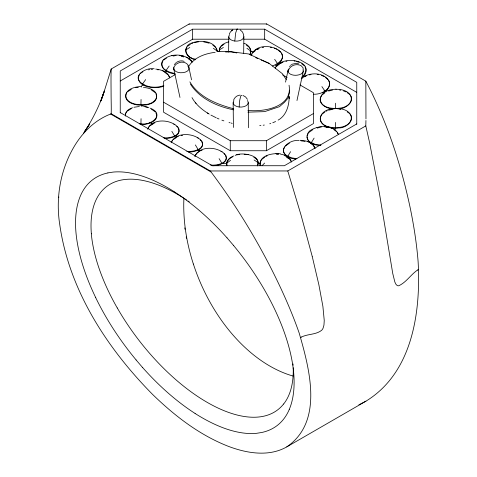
<?xml version="1.0" encoding="UTF-8"?>
<svg xmlns="http://www.w3.org/2000/svg" width="477" height="477" viewBox="0 0 477 477"><rect width="100%" height="100%" fill="white"/><g stroke="black" fill="none" stroke-linecap="round" stroke-linejoin="round"><path stroke-width="0.72" d="M228.62 52.017L228.769 36.771M243.681 53.185L243.854 36.771M365.966 118.892L365.829 81.168L266.703 23.939L189.22 23.957L111.201 69.004L102.078 98.232M141.413 87.07L141.419 86.48C119 87.506 121.808 105.459 142.486 104.69C158.656 105.101 163.015 89.867 144.996 87.595M141.413 106.27L141.419 105.679M365.942 120.502L365.799 125.904L369.466 142.092L379.501 193.757L392.762 273.548L394.849 282.014L395.922 284.262L397.126 285.467A5.301 3.488 -68.5 0 0 398.796 285.747C406.338 282.318 410.84 274.502 417.691 269.952M140.93 104.529L141.061 99.472M139.367 123.811L140.93 123.728L141.061 118.678M289.211 96.306C289.193 105.25 286.552 115.494 278.139 120.121M289.163 98.608L289.223 97.022M111.201 69.004C110.867 77.781 111.075 86.57 111.099 95.352C111.129 100.76 111.332 106.168 111.242 111.582C111.141 112.584 111.588 114.033 110.205 114.206C94.416 120.341 81.949 133.023 73.595 147.512C60.197 170.635 55.594 198.319 59.762 224.661C69.046 290.022 106.997 348.228 152.628 394.461C174.719 415.914 199.744 435.257 228.68 446.454C246.973 453.329 268.927 457.049 286.76 446.895L365.913 401.193C412.599 372.603 420.911 312.03 418.126 261.813C416.677 243.568 413.851 225.448 410.131 207.537C400.811 163.79 386.71 120.812 365.829 81.168M243.449 35.274A7.56 4.365 0 0 1 243.634 37.623A7.554 4.365 0 0 1 234.803 41.058L235.65 33.014L237.021 29.061A8.52 1.371 -83.4 0 1 237.457 29.002L237.677 29.413M235.197 155.424C240.372 151.954 261.956 154.518 257.497 165.459M244.021 43.276C248.499 44.57 253.15 50.306 249.554 54.688M195.194 59.07C185.255 58.23 181.689 45.136 192.893 42.68C201.073 39.764 215.121 41.034 217.297 51.134L213.356 48.272M219.253 51.122C218.752 45.822 224.387 42.978 228.745 41.857M147.673 129.07C152.241 117.712 172.191 119.161 178.684 128.176C181.296 136.219 169.001 138.467 163.283 137.734M171.189 142.647C175.763 131.288 195.707 132.737 202.2 141.752C204.812 149.796 192.517 152.044 186.799 151.31M194.926 156.355C199.493 144.996 219.444 146.445 225.931 155.454C228.549 163.504 216.248 165.746 210.536 165.012M226.861 165.185C225.543 160.707 230.045 157.106 233.855 155.949M303.139 70.089L303.104 67.859L301.321 65.874A8.52 6.821 -19.2 0 0 299.174 64.944C294.375 63.638 288.758 66.691 288.126 71.83M285.538 82.116L288.066 70.346M296.968 100.558L303.241 71.389M188.648 67.203L188.975 65.892C194.741 57.139 205.247 53.531 215.151 52.327M283.505 149.516L284.715 147.041M307.021 135.939L308.231 133.465M147.739 128.927L148.913 126.87M171.255 142.504L172.43 140.447M194.992 156.212L196.166 154.149M104.195 91.006L100.808 101.035L103.992 92.198C99.216 106.144 92.592 119.405 84.507 131.724L89.712 123.996L83.433 133.363M233.563 100.212C234.469 97.421 237.123 95.281 240.068 95.108M189.059 24.381L189.22 23.957M251.105 55.296C259.422 35.525 301.601 53.674 272.433 66.029M229.288 33.956L230.516 31.804L232.871 29.807M251.123 55.618L252.071 53.889M250.079 54.438C251.123 52.53 251.129 49.972 249.715 48.249M257.508 165.913C259.548 162.663 257.085 158.483 253.812 157.285M275.235 67.961C280.911 54.444 317.294 60.299 302.424 76.773M297.368 140.554C289.39 139.839 276.547 150.207 287.834 156.17L290.594 151.68M338.479 134.675C334.496 124.64 319.912 125.129 311.696 129.637C306.151 132.022 305.131 140.393 311.35 142.593L314.11 138.103M174.343 64.651L174.695 64.115M275.253 68.384L275.807 67.585M154.208 68.801C145.718 67.042 130.579 76.523 142.617 83.874L145.664 79.587M192.201 61.497C185.35 53.996 172.585 52.905 164.464 58.904C159.89 61.646 161.584 68.539 166.133 70.298L169.18 66.011M289.563 66.601L289.962 66.07M321.313 96.032C316.442 103.652 327.574 109.352 334.043 108.917M321.313 115.237C316.096 124.891 331.396 129.857 338.706 127.896C346.964 128.593 357.857 117.551 347.22 111.952M261.181 160.326L259.971 162.848L260.126 165.537M186.924 47.247C182.691 52.983 189.983 58.582 195.165 59.828M220.481 47.241L219.545 48.755L219.235 51.564M139.415 74.555C133.84 87.094 156.098 89.95 163.796 86.015M162.931 60.978C158.203 68.247 169.031 73.81 175.166 73.869M126.614 92.878C119.172 108.667 162.442 109.764 155.872 93.629M126.614 112.077L125.678 113.466L125.379 116.066M252.744 52.816L255.571 50.496M276.475 66.506L279.301 64.192M321.993 95.018L324.819 92.914M321.993 114.224L324.819 112.113M261.861 159.324L264.693 157.249M285.389 146.045L289.366 143.189M308.905 132.469L312.882 129.613M262.01 165.692L264.634 163.056M187.616 46.269L190.436 44.313M221.179 46.263L223.999 44.307M175.142 63.584L175.84 62.904M140.113 73.613L142.921 71.753M163.629 60.03L166.437 58.176M127.305 91.948L131.294 89.414M127.305 111.153L131.294 108.619M302.448 77.191C305.59 74.99 307.48 70.298 305.036 66.917M290.541 65.409L291.513 64.586M301.726 77.966C309.49 72.158 323.489 71.944 329.029 80.857C332.016 89.485 320.699 94.726 313.616 94.213M149.605 126.011L152.413 124.408M173.121 139.588L175.93 137.984M196.852 153.29L198.611 152.056M232.239 30.2L231.536 30.737M226.593 163.241L230.534 160.367M232.603 156.891C229.407 158.394 225.651 161.56 226.873 165.531M176.401 62.463C178.595 60.931 181.636 60.335 184.158 61.366M185.648 50.043L189.798 47.461M219.211 50.037L223.361 47.456M286.76 446.895C323.877 421.525 309.513 369.001 299.186 333.083C293.731 317.384 287.261 302.048 280.214 286.999C260.955 246.066 237.498 207.096 210.297 170.963L111.171 113.735M356.754 124.3L356.754 82.342L264.669 29.18L192.636 29.18L120.246 70.972L120.246 112.93M120.246 80.995L192.636 39.203L229.026 39.203M141.359 86.045L143.941 84.554M164.595 72.629L167.177 71.139M188.475 58.844L191.056 57.353M175.16 74.645L163.569 81.334L163.569 112.22L230.278 150.738L266.416 150.738L313.431 123.591L313.431 92.705L299.961 84.93M163.569 102.197L230.278 140.715L266.416 140.715L313.431 113.568M287.237 156.855L288.525 156.11M310.473 143.44L311.761 142.695M334.353 129.649L335.641 128.903L335.641 127.442M356.754 123.931L284.364 165.728L212.331 165.728L120.246 112.56M210.297 170.963L287.78 170.951L365.799 125.904M301.75 78.389L302.817 77.775M266.238 24.202L266.703 23.939M365.913 401.193L358.877 404.812M256.733 49.638L259.333 48.475M280.464 63.334L283.07 62.165M303.98 76.916L306.586 75.748M292.037 64.258L295.895 63.375L298.685 63.84M325.982 111.314L327.24 110.694M265.856 156.45L267.12 155.836M275.599 121.528L272.79 122.75M275.217 65.54C279.969 64.001 284.602 58.069 281.305 53.227M322.464 92.818C327.216 91.274 331.849 85.341 328.552 80.5M191.611 43.574L192.875 43.013M163.82 85.568C157.034 88.084 148.794 87.857 142.617 83.874M301.625 336.959C307.981 333.828 316.007 334.824 321.659 330.281A5.301 3.506 -68.2 0 0 323.048 328.242L323.955 325.105L324.247 320.532L322.887 306.335L318.874 284.775L312.208 256.34M133.906 107.271L139.332 106.484M317.396 128.122L318.368 127.782M132.564 107.736C129.064 108.673 124.944 111.511 125.391 115.607M269.749 123.781L270.787 123.46M255.535 49.775L258.218 48.964M279.266 63.471L281.955 62.66M302.782 77.047L305.471 76.242M154.87 122.911L152.449 123.591M178.386 136.488L175.971 137.167M202.123 150.195L199.702 150.875M148.591 69.869L149.575 69.6M262.213 47.646L263.721 47.318M285.95 61.336L286.951 61.122M309.466 74.919L310.974 74.591M332.481 90.117L328.587 91.053M332.481 109.322L328.587 110.253M107.88 172.895L113.127 172.084A150.821 72.206 52.7 0 1 160.451 183.806A147.465 70.602 52.7 0 1 174.57 191.939M263.185 125.23L264.312 125.04M297.881 140.482L298.912 140.316M198.623 41.809L194.222 42.638M321.397 126.906L316.871 127.52M280.267 153.755C272.826 153.016 258.981 155.156 260.114 165.203M173.091 56.018L174.606 55.815M336.07 89.277C315.953 89.151 314.54 108.977 335.587 108.362C355.782 108.965 357.058 89.139 336.07 89.277L335.939 89.014M336.07 108.476C315.953 108.351 314.54 128.176 335.587 127.562C355.782 128.17 357.058 108.345 336.07 108.476L335.939 108.219M337.68 108.828C346.087 109.805 358.316 98.852 347.22 92.747M239.597 154.53L236.604 154.87M140.912 124.521C147.172 124.908 160.278 121.247 155.872 112.828M259.738 125.66L260.895 125.534M276.457 154.327L278.508 154.274M138.306 87.374L135.325 87.583M176.162 55.356L171.654 55.654M164.803 138.396C170.307 138.902 182.482 135.474 178.148 128.057M188.32 151.972C193.823 152.479 205.998 149.051 201.664 141.633M212.056 165.68C217.554 166.187 229.735 162.758 225.4 155.341M225.591 52.023L231.148 51.79L248.612 53.961L269.052 63.346L282.396 73.732L286.266 79.534M247.933 112.155L264.64 111.63L279.45 106.681L284.62 102.167L288.025 98.131L289.521 92.299L289.318 90.147M181.153 135.641L182.613 135.599M151.09 69.392L152.622 69.386M243.878 39.203L264.669 39.203L356.754 92.365M216.862 51.391L219.808 51.391M250.026 51.391L254.45 51.391M221.817 163.563L226.974 163.563M257.926 163.563L260.138 163.563M301.005 140.846L305.012 141.401M320.932 145.139L315.053 144.257L311.35 142.593M296.903 158.704L291.536 157.833L287.834 156.17M217.452 51.343L231.148 51.79L236.866 52.965M328.975 127.198L324.497 126.822M248.702 154.667L244.218 154.268M295.901 159.02C290.863 158.758 283.928 156.438 283.416 150.577M203.757 41.928L207.245 42.697M280.506 154.113C284.966 154.834 290.487 157.07 291.459 162.043M320.443 145.539C315.1 145.372 307.558 143.267 306.932 137M247.933 110.372C263.727 112.232 292.938 107.063 289.056 85.228M140.93 123.728C151.179 125.958 165.632 114.11 150.166 108.184M299.944 140.292C305.572 140.518 313.359 141.872 314.963 148.252M278.496 153.904L275.921 153.606M148.848 107.659L144.996 106.8M183.758 56.179L179.263 55.493M143.476 87.386L144.495 87.535M326.053 127.305L327.556 127.538M155.746 69.07C161.22 69.678 168.274 71.842 169.729 77.882M270.399 47.265L271.401 47.444M294.13 60.961L295.132 61.134M296.599 61.599L299.3 62.272M317.145 74.454L318.648 74.716M339.678 90.07L340.679 90.248M339.678 109.269L340.679 109.448M233.724 109.847C217.19 106.466 199.636 98.745 190.347 83.976M207.722 42.876L209.123 43.151M174.165 73.363L168.494 71.753L166.133 70.298M181.278 56.197L183.717 56.954M157.261 69.66L158.257 69.886M141.425 105.679L147.459 107.092M231.154 123.084L232.227 123.358M229.026 122.506L230.087 122.798M233.724 108.78C217.035 104.391 199.088 97.362 189.87 81.889M343.529 90.946L346.081 91.966M274.251 48.141L276.803 49.197M321.498 75.42L324.056 76.475M331.014 128.021L334.061 129.052M307.498 141.597L310.545 142.629M223.886 120.878L221.894 120.156M173.688 124.103L174.826 124.509M197.204 137.68L198.343 138.086M220.934 151.382L222.073 151.787M242.96 95.448L245.595 96.95L247.426 99.323M261.134 60.013L269.052 63.346M218.997 119L217.113 118.189M255.767 57.687L257.783 58.564M186.09 57.145L188.844 58.385M162.574 70.721L165.328 71.961M286.546 157.458L290.398 159.223M334.103 129.822L336.804 131.747M310.587 143.398L313.288 145.324L314.987 148.699M216.194 117.771L210.912 115.082M284.691 155.627L285.926 156.212M287.065 156.981L289.772 158.996L291.268 161.518M188.809 59.154L190.752 60.406L192.159 62.272M165.292 72.737L168.011 74.847M246.365 45.082L249.083 47.229M212.808 45.088L215.521 47.235M277.942 49.996L280.649 52.178M301.679 63.691L304.38 65.874M325.195 77.274L327.902 79.456M277.137 63.638L279.069 64.753M324.068 90.737L326 91.846M282.64 74.931L287.13 77.524M149.712 122.362L152.932 124.217M174.147 136.464L176.073 137.579M197.931 150.195L199.863 151.31M110.634 114.033L210.828 171.881M192.004 97.606C195.88 104.731 202.379 110.02 209.248 114.122M207.37 112.966L208.437 113.633M254.092 159.968L258.248 162.705M240.175 29.896L242.429 31.959L243.693 34.821M151.388 89.932L155.234 92.663M151.388 109.132L155.234 111.868M246.919 48.266L250.86 51.128M223.981 153.66L224.756 154.429M200.245 139.958L201.026 140.721M176.728 126.381L177.51 127.144M227.046 237.856L233.563 245.458M142.605 367.552L136.088 359.95M195.254 102.477L196.041 103.414M337.46 132.707L338.3 134.186M168.643 75.849L169.508 77.381M216.159 48.255L217.226 50.806M321.909 86.605L324.867 90.976M274.663 59.333L277.62 63.703M219.098 158.644L221.787 163.122M195.367 144.936L198.056 149.42M171.851 131.36L174.54 135.844M241.815 95.513C240.599 94.529 240.372 98.316 239.979 99.121A8.52 1.371 -83.4 0 0 239.543 101.535L239.18 107.015A7.56 4.365 0 0 0 248.052 103.467A7.554 4.365 0 0 0 247.336 100.575M287.78 170.951L301.094 215.264L312.179 256.227M188.874 67.561C188.284 62.302 181.868 60.925 177.826 63.238A8.52 6.821 -19.2 0 0 175.685 64.663L173.896 67.066L173.861 69.302M188.94 67.776L191.551 79.808M173.795 69.087L179.972 97.439M248.231 102.621L248.511 127.741M233.146 102.621L233.432 127.472M335.581 103.223L335.587 108.362M335.581 122.422L335.587 127.562M266.416 140.715L266.416 150.738M264.669 29.18L264.669 39.203M230.278 140.715L230.278 150.738M192.636 29.18L192.636 39.203M234.803 41.058A7.554 4.365 0 0 1 228.948 35.924A7.56 4.365 0 0 1 229.646 34.696M288.77 68.956A7.554 4.365 0 0 0 289.479 73.571A7.554 4.365 0 0 0 296.992 75.211A7.56 4.365 0 0 0 303.157 70.083M239.174 107.027A7.56 4.365 0 0 1 233.366 101.768A7.554 4.365 0 0 1 233.939 100.76M187.741 65.999A7.554 4.365 0 0 1 188.892 67.561A7.554 4.365 0 0 1 182.953 72.659A7.56 4.365 0 0 1 173.843 67.495M58.415 197.317A33.599 15.497 -51.2 0 1 58.981 197.055M174.57 191.963A150.821 72.206 52.7 0 1 227.034 237.868M233.551 245.47A154.959 74.185 52.7 0 1 273.941 307.719A157.273 75.294 52.7 0 1 293.635 372.382A157.839 75.569 52.7 0 1 289.271 409.433M289.283 409.439A154.959 74.185 52.7 0 1 261.754 432.478L256.525 433.319A150.821 72.206 52.7 0 1 205.706 419.748A147.465 70.602 52.7 0 1 195.081 413.47M195.081 413.446A150.821 72.206 52.7 0 1 142.617 367.54M136.106 359.932A154.959 74.185 52.7 0 1 95.716 297.684M95.746 297.69A157.273 75.294 52.7 0 1 76.016 233.026A157.839 75.569 52.7 0 1 80.38 195.969A154.959 74.185 52.7 0 1 107.903 172.93M417.721 270.06A33.599 22.771 -70.2 0 1 418.663 269.362M186.471 238.303A157.839 104.397 68.6 0 1 186.215 236.914M184.987 229.27A157.839 104.397 68.6 0 1 184.79 227.887M300.653 337.466A33.599 22.61 -70.6 0 1 301.631 337.048M186.471 199.917A142.957 69.058 53 0 0 134.46 179.316A141.311 68.259 53 0 0 100.647 192.428A138.437 66.869 53 0 0 91.357 233.802M188.123 201.026A142.957 69.058 53 0 1 189.226 201.783M293.009 363.927A138.437 66.869 53 0 1 293.093 365.215M293.212 367.761A138.437 66.869 53 0 1 283.636 404.019M283.618 403.995A141.311 68.259 53 0 1 249.805 417.113A142.957 69.058 53 0 1 158.227 362.812A141.311 68.259 53 0 1 117.288 307.969M117.27 307.969A138.437 66.869 53 0 1 92.663 243.902A135.569 65.486 53 0 1 91.328 233.784M193.364 264.043A138.437 91.131 68.2 0 1 183.872 199.082M193.382 264.037A141.311 93.021 68.2 0 0 227.195 328.033A142.957 94.106 68.2 0 0 292.985 376.019"/></g></svg>
